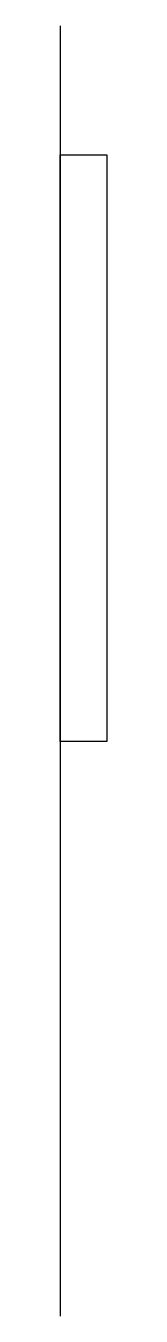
# Model space of a CAD drawing. Header units: millimetres. Extents: x 1.5 to 3.5, y -1.5 to 53.5.
import ezdxf

# ---------------------------------------------------------------- set-up
doc = ezdxf.new("R2010")
doc.units = ezdxf.units.MM
doc.layers.get('0').update_dxf_attribs({"linetype": 'CONTINUOUS'})

msp = doc.modelspace()

# ---------------------------------------------------------------- linework, layer by layer
msp.add_line((1.5, 53.5), (1.5, -1.5))
msp.add_lwpolyline([(1.5, 48), (3.5, 48), (3.5, 23), (1.5, 23)], close=True)

doc.saveas('drawing.dxf')
